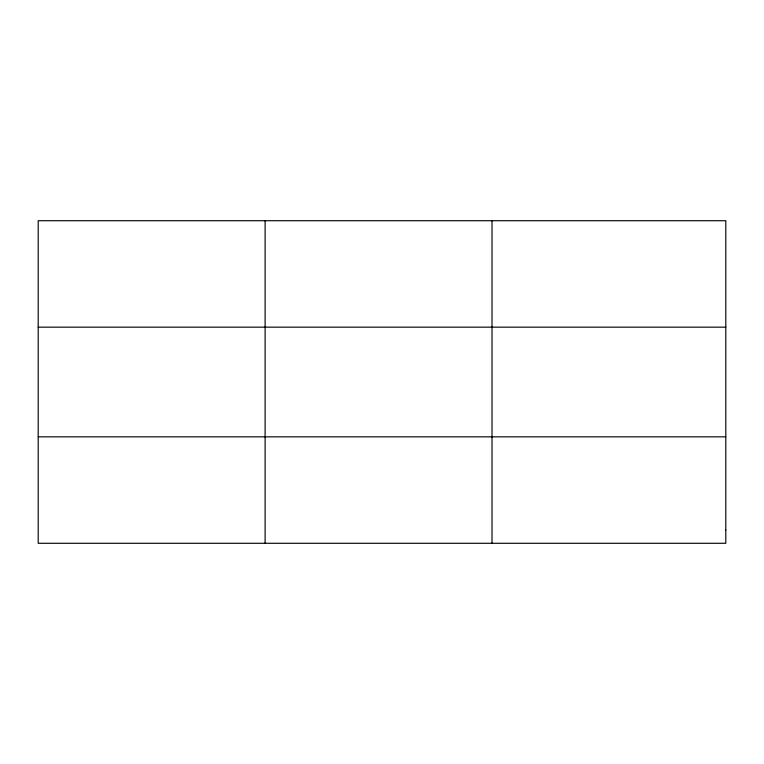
<?xml version="1.0" encoding="UTF-8"?>
<svg xmlns="http://www.w3.org/2000/svg" width="764" height="764" viewBox="0 0 764 764"><rect width="100%" height="100%" fill="white"/><g stroke="black" fill="none" stroke-linecap="round" stroke-linejoin="round"><path stroke-width="1.15" d="M265.108 543.28L265.108 220.72M492.016 543.28L492.016 220.72M38.2 327.164L725.8 327.164M38.2 436.836L725.8 436.836M725.8 529.977L725.8 543.28L38.2 543.28L38.2 220.72L725.8 220.72L725.8 529.977"/></g></svg>
